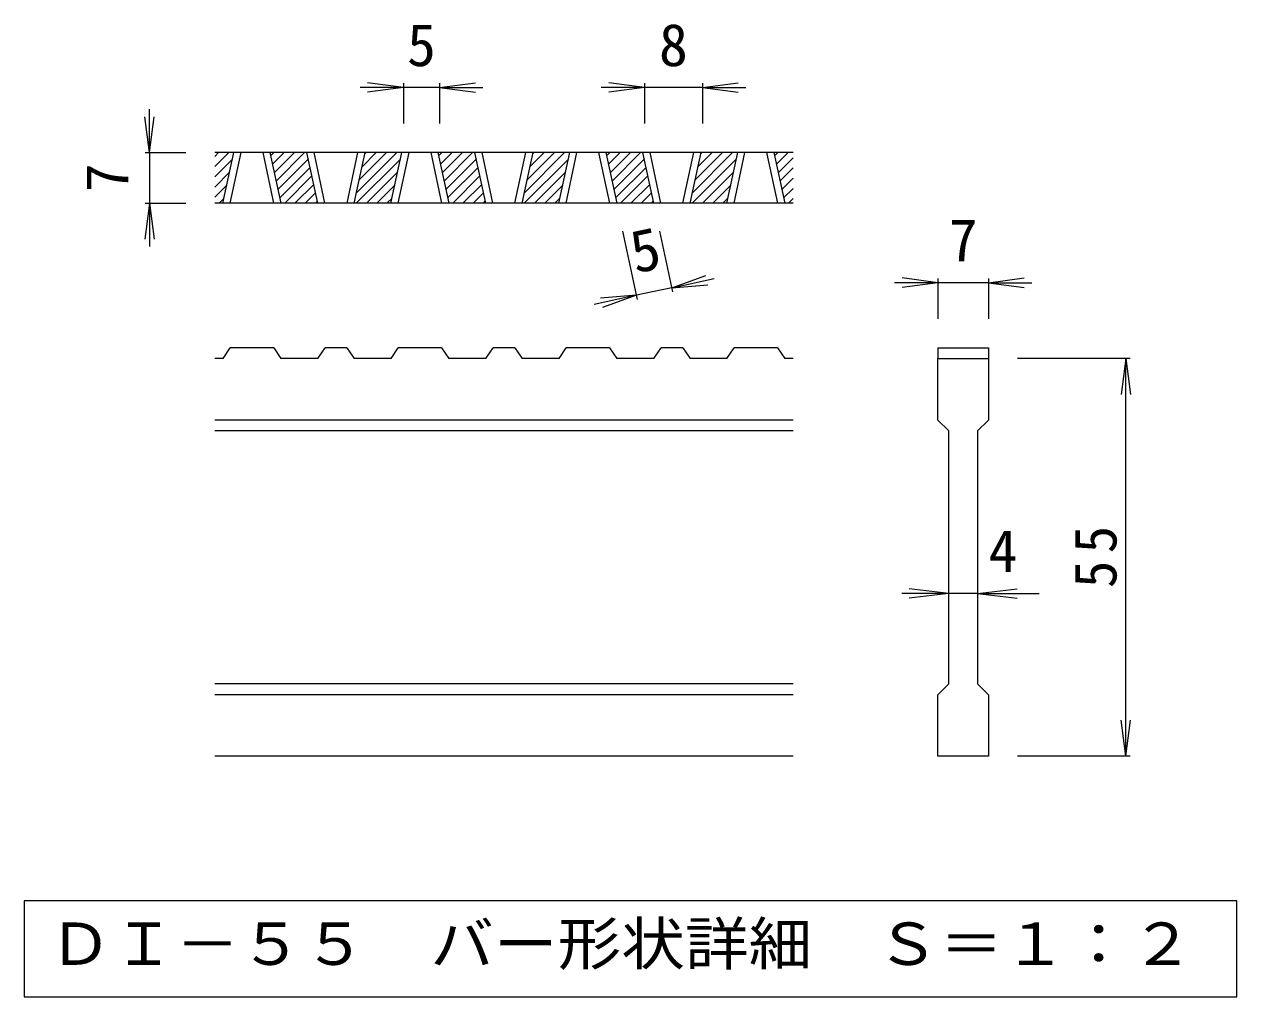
# Model space of a CAD drawing. Units: millimetres on the paper, enlarged 6 times, with parts at other scales. Extents: x -1128 to 1035, y -823 to 795.
# Drawn here: x 515 to 1018, y -230 to 174 of the extents above; entities that cross this region are included whole.
import ezdxf
from ezdxf.enums import TextEntityAlignment as Align

# ---------------------------------------------------------------- set-up
doc = ezdxf.new("R2010")
doc.units = ezdxf.units.MM
doc.header["$LTSCALE"] = 6
doc.layers.add('D-0_通り芯', color=3, linetype='Continuous', lineweight=9)
doc.layers.add('D-4_寸法', color=7, linetype='Continuous', lineweight=9)
doc.styles.add('ＭＳ ゴシック', font='')
doc.styles.get('ＭＳ ゴシック').set_extended_font_data('MS Gothic')

msp = doc.modelspace()

# ---------------------------------------------------------------- linework, layer by layer
at = {"layer": 'D-0_通り芯'}
for p, q in [((834.269, 120.643), (594.27, 120.643)), ((594.27, 119.059), (595.854, 120.643)), ((594.27, 114.816), (600.097, 120.643)), ((594.27, 110.573), (601.623, 117.927)), ((597.711, 99.643), (602.205, 120.643)), ((600.711, 99.643), (605.205, 120.643)), ((614.205, 120.643), (618.699, 99.643)), ((617.205, 120.643), (621.699, 99.643)), ((617.497, 119.276), (618.864, 120.643)), ((618.245, 115.781), (623.107, 120.643)), ((618.993, 112.287), (627.349, 120.643)), ((619.741, 108.792), (631.592, 120.643)), ((620.489, 105.297), (633.124, 117.933)), ((637.038, 99.643), (632.544, 120.643)), ((640.038, 99.643), (635.544, 120.643)), ((653.532, 120.643), (649.038, 99.643)), ((656.544, 120.643), (652.05, 99.643)), ((652.942, 103.809), (669.776, 120.643)), ((653.018, 99.643), (671.303, 117.927)), ((654.097, 109.207), (665.533, 120.643)), ((655.252, 114.604), (661.291, 120.643)), ((656.407, 120.002), (657.048, 120.643)), ((667.39, 99.643), (671.884, 120.643)), ((670.39, 99.643), (674.884, 120.643)), ((683.884, 120.643), (688.378, 99.643)), ((686.884, 120.643), (691.378, 99.643)), ((687.176, 119.276), (688.543, 120.643)), ((687.924, 115.781), (692.786, 120.643)), ((688.672, 112.287), (697.029, 120.643)), ((689.42, 108.792), (701.271, 120.643)), ((690.168, 105.297), (702.803, 117.933)), ((706.717, 99.643), (702.223, 120.643)), ((709.717, 99.643), (705.223, 120.643)), ((723.211, 120.643), (718.717, 99.643)), ((726.223, 120.643), (721.729, 99.643)), ((722.621, 103.809), (739.455, 120.643)), ((722.698, 99.643), (740.982, 117.927)), ((723.776, 109.207), (735.212, 120.643)), ((724.931, 114.604), (730.97, 120.643)), ((726.086, 120.002), (726.727, 120.643)), ((737.069, 99.643), (741.563, 120.643)), ((740.069, 99.643), (744.563, 120.643)), ((753.563, 120.643), (758.057, 99.643)), ((756.563, 120.643), (761.057, 99.643)), ((756.856, 119.276), (758.223, 120.643)), ((757.603, 115.781), (762.465, 120.643)), ((758.351, 112.287), (766.708, 120.643)), ((759.099, 108.792), (770.951, 120.643)), ((759.847, 105.297), (772.483, 117.933)), ((776.397, 99.643), (771.903, 120.643)), ((779.397, 99.643), (774.903, 120.643)), ((792.891, 120.643), (788.397, 99.643)), ((795.903, 120.643), (791.409, 99.643)), ((792.3, 103.809), (809.134, 120.643)), ((792.377, 99.643), (810.661, 117.927)), ((793.455, 109.207), (804.892, 120.643)), ((794.61, 114.604), (800.649, 120.643)), ((795.765, 120.002), (796.406, 120.643)), ((806.748, 99.643), (811.242, 120.643)), ((809.748, 99.643), (814.242, 120.643)), ((823.242, 120.643), (827.736, 99.643)), ((826.242, 120.643), (830.736, 99.643)), ((826.535, 119.276), (827.902, 120.643)), ((827.283, 115.781), (832.144, 120.643)), ((828.031, 112.287), (834.269, 118.525)), ((594.27, 106.331), (600.468, 112.529)), ((621.236, 101.802), (633.872, 114.438)), ((623.32, 99.643), (634.62, 110.943)), ((657.261, 99.643), (670.147, 112.529)), ((690.916, 101.802), (703.551, 114.438)), ((692.999, 99.643), (704.299, 110.943)), ((726.94, 99.643), (739.827, 112.529)), ((760.595, 101.802), (773.231, 114.438)), ((762.678, 99.643), (773.978, 110.943)), ((796.619, 99.643), (809.506, 112.529)), ((828.778, 108.792), (834.269, 114.283)), ((594.27, 102.088), (599.313, 107.132)), ((627.562, 99.643), (635.368, 107.448)), ((661.504, 99.643), (668.992, 107.132)), ((697.242, 99.643), (705.047, 107.448)), ((731.183, 99.643), (738.672, 107.132)), ((766.921, 99.643), (774.726, 107.448)), ((800.862, 99.643), (808.351, 107.132)), ((829.526, 105.297), (834.269, 110.04)), ((830.274, 101.802), (834.269, 105.798)), ((596.067, 99.643), (598.158, 101.734)), ((631.805, 99.643), (636.116, 103.954)), ((665.746, 99.643), (667.837, 101.734)), ((701.484, 99.643), (705.795, 103.954)), ((735.425, 99.643), (737.517, 101.734)), ((771.164, 99.643), (775.474, 103.954)), ((805.105, 99.643), (807.196, 101.734)), ((832.358, 99.643), (834.269, 101.555)), ((834.269, 99.643), (594.27, 99.643)), ((636.048, 99.643), (636.864, 100.459)), ((705.727, 99.643), (706.543, 100.459)), ((775.406, 99.643), (776.222, 100.459)), ((597.763, 35.143), (600.763, 39.643)), ((618.751, 39.643), (600.763, 39.643)), ((618.751, 39.643), (621.751, 35.143)), ((637.09, 35.143), (640.09, 39.643)), ((649.09, 39.643), (640.09, 39.643)), ((649.09, 39.643), (652.102, 35.143)), ((667.442, 35.143), (670.442, 39.643)), ((688.43, 39.643), (670.442, 39.643)), ((688.43, 39.643), (691.43, 35.143)), ((706.77, 35.143), (709.769, 39.643)), ((718.769, 39.643), (709.769, 39.643)), ((718.769, 39.643), (721.782, 35.143)), ((737.121, 35.143), (740.121, 39.643)), ((758.109, 39.643), (740.121, 39.643)), ((758.109, 39.643), (761.109, 35.143)), ((776.449, 35.143), (779.449, 39.643)), ((788.449, 39.643), (779.449, 39.643)), ((788.449, 39.643), (791.461, 35.143)), ((806.8, 35.143), (809.8, 39.643)), ((827.788, 39.643), (809.8, 39.643)), ((827.788, 39.643), (830.788, 35.143)), ((894.269, 39.643), (894.269, 35.143)), ((597.763, 35.143), (594.27, 35.143)), ((637.09, 35.143), (621.751, 35.143)), ((667.442, 35.143), (652.102, 35.143)), ((706.77, 35.143), (691.43, 35.143)), ((737.121, 35.143), (721.782, 35.143)), ((776.449, 35.143), (761.109, 35.143)), ((806.8, 35.143), (791.461, 35.143)), ((834.269, 35.143), (830.788, 35.143)), ((894.269, 35.143), (915.269, 35.143)), ((894.269, 9.643), (894.269, 35.143)), ((915.269, 35.143), (915.269, 9.643)), ((834.269, 9.643), (594.27, 9.643)), ((834.269, 5.143), (594.27, 5.143)), ((894.269, 9.643), (898.769, 5.143)), ((898.769, -99.857), (898.769, 5.143)), ((910.769, 5.143), (915.269, 9.643)), ((910.769, 5.143), (910.769, -99.857)), ((834.269, -99.857), (594.27, -99.857)), ((894.269, -104.357), (898.769, -99.857)), ((910.769, -99.857), (915.269, -104.357)), ((834.269, -104.357), (594.27, -104.357)), ((894.269, -129.857), (894.269, -104.357)), ((915.269, -104.357), (915.269, -129.857)), ((834.269, -129.857), (594.27, -129.857)), ((915.269, -129.857), (894.269, -129.857))]:
    msp.add_line(p, q, dxfattribs=at)
msp.add_lwpolyline([(894.269, 39.643), (915.269, 39.643), (915.269, 35.143)], dxfattribs=at)
at = {"layer": 'D-0_通り芯', "color": 7}
msp.add_lwpolyline([(515.277, -189.857), (515.277, -229.728), (1018.262, -229.728), (1018.262, -189.857)], close=True, dxfattribs=at)
at = {"layer": 'D-4_寸法'}
for p, q in [((672.569, 147.643), (654.569, 147.643)), ((672.569, 147.643), (657.697, 149.601)), ((672.569, 147.643), (657.697, 145.685)), ((672.569, 149.443), (672.569, 132.643)), ((687.569, 147.643), (672.569, 147.643)), ((687.569, 147.643), (702.441, 149.601)), ((687.569, 149.443), (687.569, 132.643)), ((687.569, 147.643), (702.441, 145.685)), ((687.569, 147.643), (705.569, 147.643)), ((772.588, 147.643), (754.588, 147.643)), ((772.588, 147.643), (757.716, 149.601)), ((772.588, 147.643), (757.716, 145.685)), ((772.588, 149.443), (772.588, 132.643)), ((796.588, 147.643), (772.588, 147.643)), ((796.588, 147.643), (811.459, 149.601)), ((796.588, 149.443), (796.588, 132.643)), ((796.588, 147.643), (811.459, 145.685)), ((796.588, 147.643), (814.588, 147.643)), ((567.27, 120.643), (567.27, 138.643)), ((567.27, 120.643), (565.312, 135.515)), ((567.27, 120.643), (569.227, 135.515)), ((565.469, 120.643), (582.27, 120.643)), ((567.27, 120.643), (567.27, 99.643)), ((567.27, 99.643), (565.312, 84.771)), ((565.469, 99.643), (582.27, 99.643)), ((567.27, 99.643), (569.227, 84.771)), ((567.27, 99.643), (567.27, 81.643)), ((769.613, 59.662), (763.542, 88.03)), ((784.281, 62.801), (778.882, 88.03)), ((783.904, 64.561), (798.037, 69.588)), ((783.904, 64.561), (801.505, 68.328)), ((783.904, 64.561), (798.856, 65.759)), ((894.269, 66.643), (876.269, 66.643)), ((894.269, 66.643), (879.398, 68.601)), ((894.269, 66.643), (879.398, 64.685)), ((894.269, 68.443), (894.269, 51.643)), ((915.269, 66.643), (894.269, 66.643)), ((915.269, 66.643), (930.141, 68.601)), ((915.269, 68.443), (915.269, 51.643)), ((915.269, 66.643), (930.141, 64.685)), ((915.269, 66.643), (933.269, 66.643)), ((769.236, 61.422), (751.635, 57.656)), ((769.236, 61.422), (754.284, 60.225)), ((769.236, 61.422), (755.103, 56.396)), ((783.904, 64.561), (769.236, 61.422)), ((974.069, 35.143), (927.269, 35.143)), ((972.269, 35.143), (970.312, 20.272)), ((972.269, 35.143), (974.227, 20.272)), ((972.269, -129.857), (972.269, 35.143)), ((898.769, -62.357), (879.269, -62.357)), ((898.769, -62.357), (882.398, -60.399)), ((898.769, -62.357), (882.398, -64.315)), ((910.769, -62.357), (898.769, -62.357)), ((910.769, -62.357), (927.141, -60.399)), ((910.769, -62.357), (927.141, -64.315)), ((910.769, -62.357), (936.269, -62.357)), ((972.269, -129.857), (970.312, -114.985)), ((972.269, -129.857), (974.227, -114.985)), ((974.069, -129.857), (927.269, -129.857))]:
    msp.add_line(p, q, dxfattribs=at)

# ---------------------------------------------------------------- texts
at = {"layer": 'D-0_通り芯', "color": 2, "style": 'ＭＳ ゴシック', "width": 1.1}
msp.add_text('ＤＩ－５５\u3000バー形状詳細\u3000Ｓ＝１：２', height=17.6, dxfattribs=at).set_placement((525.269, -221.792), align=Align.BOTTOM_LEFT)
at = {"layer": 'D-4_寸法', "color": 2, "style": 'ＭＳ ゴシック'}
for s, p in [('5', (674.069, 151.243)), ('8', (778.588, 151.243)), ('7', (898.769, 70.243)), ('4', (915.269, -58.757))]:
    msp.add_text(s, height=17.6, dxfattribs=at).set_placement(p, align=Align.BOTTOM_LEFT)
for s, rotation, p in [('7', 90, (563.669, 104.143)), ('5', 12.079, (769.95, 65.257))]:
    msp.add_text(s, height=17.6, rotation=rotation, dxfattribs=at).set_placement(p, align=Align.BOTTOM_LEFT)
at = {"layer": 'D-4_寸法', "color": 2, "insert": (968.669, -60.107), "char_height": 17.6, "attachment_point": 7, "rotation": 90, "style": 'ＭＳ ゴシック'}
msp.add_mtext('\\T1.27;\\W0.95;55', dxfattribs=at)

doc.saveas('drawing.dxf')
